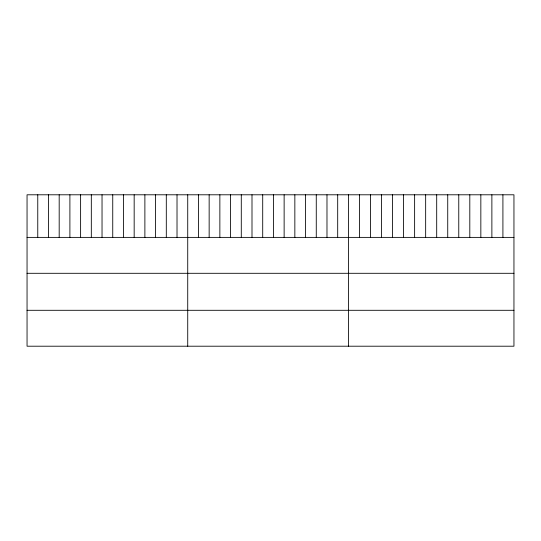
<?xml version="1.0" encoding="UTF-8"?>
<svg xmlns="http://www.w3.org/2000/svg" width="541" height="541" viewBox="0 0 541 541"><rect width="100%" height="100%" fill="white"/><g stroke="black" fill="none" stroke-linecap="round" stroke-linejoin="round"><path stroke-width="0.81" d="M513.95 237.384L513.95 346.206L27.05 346.206L27.05 194.794L513.95 194.794L513.95 237.384L27.05 237.384M27.05 273.3L513.95 273.3M27.05 310.297L513.95 310.297M502.914 194.794L502.914 237.384M491.877 194.794L491.877 237.384M480.841 194.794L480.841 237.384M469.804 194.794L469.804 237.384M458.768 194.794L458.768 237.384M447.732 194.794L447.732 237.384M436.695 194.794L436.695 237.384M425.659 194.794L425.659 237.384M414.622 194.794L414.622 237.384M403.586 194.794L403.586 237.384M392.55 194.794L392.55 237.384M381.513 194.794L381.513 237.384M370.477 194.794L370.477 237.384M359.44 194.794L359.44 237.384M348.404 194.794L348.404 346.206M337.692 194.794L337.692 237.384M326.98 194.794L326.98 237.384M316.269 194.794L316.269 237.384M305.557 194.794L305.557 237.384M294.845 194.794L294.845 237.384M284.133 194.794L284.133 237.384M273.421 194.794L273.421 237.384M262.71 194.794L262.71 237.384M251.998 194.794L251.998 237.384M241.286 194.794L241.286 237.384M230.574 194.794L230.574 237.384M219.862 194.794L219.862 237.384M209.151 194.794L209.151 237.384M198.439 194.794L198.439 237.384M187.727 194.794L187.727 346.206M177.015 194.794L177.015 237.384M166.303 194.794L166.303 237.384M155.592 194.794L155.592 237.384M144.88 194.794L144.88 237.384M134.168 194.794L134.168 237.384M123.456 194.794L123.456 237.384M112.744 194.794L112.744 237.384M102.033 194.794L102.033 237.384M91.321 194.794L91.321 237.384M80.609 194.794L80.609 237.384M69.897 194.794L69.897 237.384M59.185 194.794L59.185 237.384M48.474 194.794L48.474 237.384M37.762 194.794L37.762 237.384"/></g></svg>
